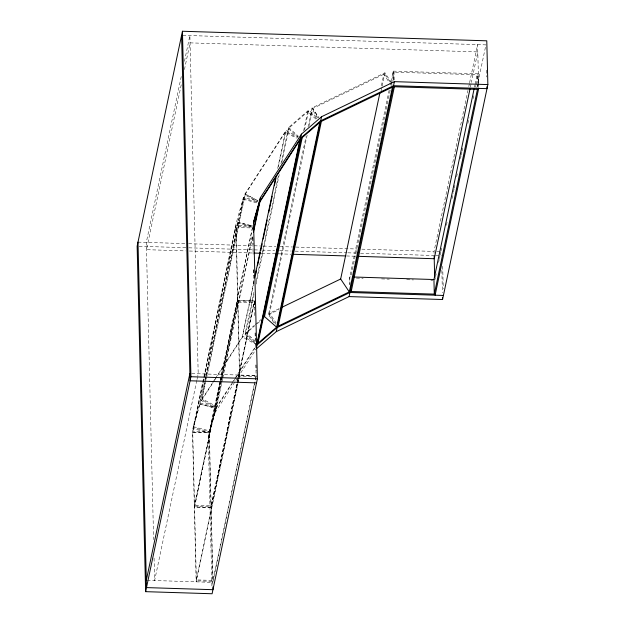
<?xml version="1.0" encoding="UTF-8"?>
<svg xmlns="http://www.w3.org/2000/svg" width="625" height="625" viewBox="0 0 625 625"><rect width="100%" height="100%" fill="white"/><g stroke="black" fill="none" stroke-linecap="round" stroke-linejoin="round"><path stroke-width="0.47" stroke-dasharray="3.12 2.34" d="M181.25 76.555L146.305 242.383L153.617 539.633M184.461 61.305L189.883 35.57L198.203 373.758L197.797 375.664M181.227 84.805L146.484 249.68L185.5 250.906M184.445 69.555L190.062 42.867L477.797 51.914L471.375 82.406M196.797 380.43L154.617 580.562L154.047 557.172M197 379.477L197.602 376.617M235.469 378.305L216.023 408.414L209.102 432.844L192.961 428.539L236.539 221.75L252.68 226.031L236.063 225.508L192.492 432.297L196.164 581.844L237.922 383.695M204.664 381.109L199.852 403.969L215.992 408.25M204.867 380.156L205.672 376.352M205.867 375.398L243 199.211L259.141 203.492M192.961 428.539L199.883 404.109L204.312 383.094M205.117 379.289L205.719 376.43M205.914 375.477L243.461 197.328L257.805 201.133M212.82 584.219L209.094 432.18L216.023 408.391L201.453 400.641L245.031 193.859L286.016 130.438L298.016 136.82M211.906 585.953L208.242 436.906L252.719 226.18L236.57 221.898M220.18 381.289L209.344 432.711L192.727 432.188L235.875 227.438L252.492 227.961L220.383 380.336M220.211 383.25L194.523 505.148L211.133 505.672L237.227 381.867M220.406 382.297L237.672 300.398L254.281 300.922L238.227 377.109M220.836 381.297L194.328 507.07L210.945 507.594L237.445 381.82M221.031 380.344L237.906 300.289L253.602 300.781M221.055 381.25L194.562 506.961L211.18 507.484L237.273 383.68M221.258 380.305L221.859 377.445M222.062 376.492L237.711 302.211L254.328 302.734L238.273 378.922M208.242 436.906L215.164 412.477L252.32 235.875M222.562 378.984L216.742 406.602L202.172 398.852L245.32 194.102L258.172 200.938M222.758 378.031L252.461 237.086M254 280.797L242.156 336.984L256.727 344.727M277.68 168.422L285.305 132.227L296.445 138.156M253.898 282.875L242.445 337.227L217.219 376.25M278.383 166.695L286.016 130.438M255.602 343.719L245.008 334.289L253.852 292.32M256.258 280.891L278.336 176.133M280.945 163.758L288.586 127.5L308.703 110.094L317.883 118.266M253.969 294.555L245.945 332.648L255.117 340.82M256.18 284.078L279.258 174.562M281.867 162.18L289.086 127.898M237.43 380.914L238.031 378.062M237.648 380.867L238.25 378.008M238.453 377.062L254.523 300.805M237.469 382.727L238.07 379.867M237.703 383.711L196.359 579.891L212.977 580.414L254.32 384.234M237.898 382.758L238.5 379.898M238.703 378.953L239.508 375.141L256.125 375.664L254.516 383.281M238.125 382.742L238.727 379.883M238.93 378.938L239.742 375.062L236.063 225.508M303.641 130.883L307.656 111.836L316.211 119.305M304.477 130.156L308.703 110.094M273.898 322.727L268.508 314.664L306.055 136.516M308.062 126.992L312.086 107.883L384.914 72.812L392.461 84.102M307.141 135.141L269.617 313.227L276.078 322.898M309.148 125.617L312.758 108.469L318.688 117.336M381.406 85.688L383.812 74.258L389.203 82.32M381.094 90.969L381.891 87.164M382.094 86.211L384.914 72.812M389.148 90.227L349.602 277.906L349.766 284.711M390.953 81.656L393.18 71.117L478.336 73.797L476.117 84.336M390.188 90.266L350.852 276.922L349.812 276.891L350.008 284.672M391.594 83.594L394 72.172L394.219 80.922M434.086 253.367L434.039 251.422L467.977 90.359M468.781 86.547L469.383 83.688M469.586 82.734L477.617 44.617L478.695 88.391M470.367 87.172L471.172 83.359M474.477 87.156L474.875 85.258M475.078 84.305L477.086 74.781L477.273 82.562M434.977 279.562L435.375 277.656M435.578 276.711L436.18 273.852M438.586 262.422L439.188 259.562M439.391 258.609L439.992 255.758M440.195 254.805L440.797 251.945M440.992 250.992L441.594 248.141M446.414 225.281L447.219 221.469M452.031 198.617L453.234 192.898M453.438 191.953L454.039 189.094M454.242 188.141L454.844 185.281M456.648 176.711L457.25 173.852M460.461 158.617L461.062 155.758M461.266 154.805L461.867 151.953M462.07 151L462.672 148.141M467.891 123.383L469.094 117.664M473.109 98.617L473.711 95.766M475.516 87.195L475.914 85.289M476.891 87.766L485.93 44.875L181.578 35.312M243.461 197.328L236.328 222.766L252.469 227.047L235.852 226.523L239.531 376.078L256.148 376.602L255.859 364.945M212.703 382.555L201.672 399.625L216.242 407.375L209.32 431.805L213 581.352L196.383 580.828L192.703 431.281L209.32 431.805L193.18 427.523L200.094 403.094L216.242 407.375L231.477 383.797M213.227 381.742L214.805 379.305M215.336 378.492L242.656 336.211L257.227 343.953M201.453 400.641L214.07 381.133M214.594 380.32L216.695 377.062M232 382.984L255.648 346.398M235.984 377.523L256.484 345.789M215.164 412.477L237.234 378.328M237.758 377.516L256.148 349.062M254.562 325.188L245.227 333.273L255.812 342.703M255.281 324.562L261.031 319.594M245.008 334.289L254.352 326.203M257.227 323.719L260.094 321.227M279.258 308.578L268.727 313.648L275.727 324.133M268.508 314.664L279.039 309.594M138 242.125L185.32 243.609M188.633 243.711L262.375 246.031M263.352 246.062L276.031 246.461M280.172 246.586L292.609 246.984M295.758 247.078L357.109 249.008M361.859 249.156L434.039 251.422M436.805 251.516L440.5 251.625M139.094 246.242L187.867 247.781M188.844 247.812L261.023 250.078M262 250.109L274.68 250.508M279.562 250.656L291.266 251.031M295.164 251.148L346.867 252.773M347.844 252.805L356.625 253.078M360.523 253.203L434.664 255.531M435.641 255.562L441.492 255.75M189.398 251.023L252.797 253.016M261.578 253.297L275.234 253.727M279.133 253.844L290.836 254.211M346.438 255.961L355.211 256.234M356.375 278.117L363.148 278.328M381.539 278.906L389.281 279.148M406.695 279.695L413.469 279.914M430.891 280.461L432.828 280.516M237.688 301.305L254.305 301.82L254.688 317.359M191.742 373.555L256.359 375.586L212.781 582.367L147.281 580.305M192.492 432.297L209.109 432.82M194.539 506.055L211.156 506.578M243.242 198.344L257.594 202.148M199.883 404.109L216.023 408.391M193.422 426.648L209.57 430.93M299.516 138.75L285.805 131.453L244.82 194.875L257.672 201.711M245.031 193.859L257.891 200.695M316.961 118.656L308.492 111.109L288.375 128.516L297.547 136.688M288.586 127.5L298.469 136.305M390.094 81.891L384.703 73.828L311.875 108.898L317.797 117.766M390.633 82.695L392.242 85.117M389.742 83.125L391.359 85.539M312.086 107.883L318.555 117.555M486.547 70.164L486.719 76.977M478.312 82.594L478.125 74.812L392.961 72.133L393.18 80.891M478.336 83.562L478.438 87.461M477.297 83.531L477.398 87.422M442.703 266.273L443.258 288.648M441.852 270.336L442.398 292.711M393.18 71.117L393.414 80.844M252.969 237.688L253.133 244.484M253.758 269.734L253.898 275.562M254.547 301.781L254.688 307.609M255.312 332.852L255.477 339.656M256.094 364.898L256.242 370.727M252.734 237.734L253.133 254.242M253.516 269.781L253.898 285.312M255.07 332.898L255.477 349.406"/><path stroke-width="0.94" d="M182.438 31.25L137.141 246.188L145.633 591.664L212.102 593.75L257.398 378.812L253.539 221.969L260.461 197.547L301.445 134.125L321.562 116.719L394.391 81.648L487.859 84.586L486.781 40.812L182.438 31.25L190.93 376.727L145.633 591.664M146.312 580.305L189.891 373.492M253.367 231.195L260.461 197.547M253.469 232.328L259.891 201.852M254.602 277.938L276.07 176.039M255.703 274.305L256.508 270.5M257.508 265.734L260.32 252.406M260.719 250.5L262.125 243.836M263.125 239.07L267.141 220.023M268.75 212.406L272.156 196.219M274.367 185.742L275.969 178.125M256.727 344.727L299.875 139.977M256.492 347.438L301.445 134.125M257.945 343.336L301.094 138.586M302.438 136.594L264.508 316.586L276.625 327.172L319.773 122.414M256.867 348.438L276.266 331.648L321.562 116.719M278.234 326.117L321.383 121.367M380 92.352L340.664 279.008L349.289 291.906L392.438 87.156M276.266 331.648L349.102 296.586L394.391 81.648M394.359 86.758L351.211 291.508L351.164 289.562M469.969 89.078L434.219 258.719L358.141 256.328M477.445 89.367L434.297 294.125L433.938 279.531L474.07 89.062M435.117 295.195L478.695 88.391M349.102 296.586L442.562 299.516L487.859 84.586M253.477 223.219L259.602 201.609L300.586 138.188L320.703 120.781L393.539 85.711L487 88.648L486.953 86.703M253.531 223.289L259.391 202.625L300.375 139.203L320.492 121.797L393.32 86.727L478.484 89.406M256.172 345.586L257.227 343.953L277.344 326.547L350.172 291.477L435.336 294.156M262.469 318.352L264.625 316.484M257.008 345L277.133 327.562M281.891 307.312L340.68 279.008M277.125 327.586L349.961 292.492L443.422 295.453M253.773 253.047L260.602 253.266M276.211 253.758L278.156 253.812M292.789 254.273L345.461 255.93M353.688 277.008L434.008 279.531M190.93 376.727L257.398 378.812M256.539 382.875L190.07 380.789L181.578 35.312M442.516 297.57L442.562 299.516M434.148 255.984L434.68 277.688M212.898 586.93L212.961 589.688L146.492 587.602L138 242.125"/></g></svg>
